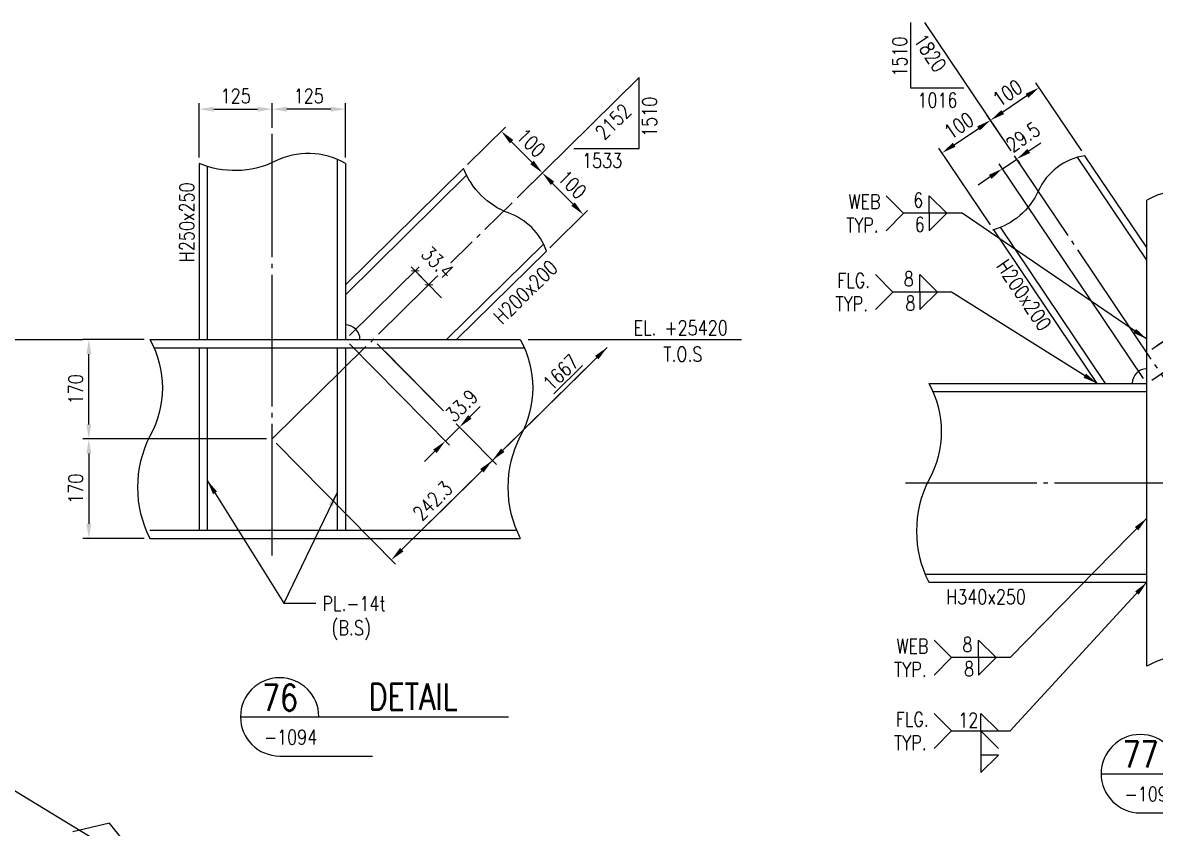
# Model space of a CAD drawing. Header units: millimetres. Extents: x 0 to 232280, y -26939 to 23794.
# Drawn here: x 154169 to 161915, y -21089 to -15579 of the extents above; entities that cross this region are included whole.
import ezdxf
from ezdxf.enums import TextEntityAlignment as Align

# ---------------------------------------------------------------- set-up
doc = ezdxf.new("R2010")
doc.units = ezdxf.units.MM
doc.header["$LTSCALE"] = 30
doc.linetypes.add('JNK-CENTER', pattern=[34, 30, -1.5, 1, -1.5])
for name, color, linetype in [('CEN-R', 1, 'JNK-CENTER'), ('CON-C', 4, 'Continuous'), ('CON-G', 3, 'Continuous'), ('CON-W', 7, 'Continuous'), ('CON-Y', 2, 'Continuous'), ('Dim-W', 7, 'Continuous'), ('TXT-Y', 2, 'Continuous')]:
    doc.layers.add(name, color=color, linetype=linetype)
doc.styles.add('ROMANS', font='ROMANS.shx', dxfattribs={"width": 0.8})
doc.styles.add('SIMPLEX', font='simplex.shx', dxfattribs={"width": 0.8})
doc.dimstyles.new('DIM40x4', dxfattribs={"dimscale": 40, "dimtxt": 2.5, "dimasz": 2.5, "dimexe": 1, "dimexo": 1, "dimgap": 1, "dimtad": 1, "dimdec": 1, "dimlfac": 0.25, "dimdsep": 46, "dimtxsty": 'SIMPLEX', "dimcen": 2.5, "dimclrd": 7, "dimclre": 7, "dimclrt": 2, "dimadec": 1, "dimazin": 2, "dimtfac": 1, "dimtdec": 1, "dimtmove": 2, "dimatfit": 3, "dimfxl": 1, "dimtfill": 1, "dimtolj": 1, "dimtzin": 0, "dimarcsym": 1})

# ---------------------------------------------------------------- blocks, each defined once
blk = doc.blocks.new('SECTITLE')
at = {"layer": 'CON-G'}
for p, q in [((-1.7, 0), (44.1, 0)), ((5, -6.7), (20.86, -6.7))]:
    blk.add_line(p, q, dxfattribs=at)
blk.add_arc((5, 0), 6.7, 0, 270, dxfattribs=at)
at = {"layer": 'CON-C', "style": 'SIMPLEX', "width": 0.8}
for tag, p in [('A', (5.06, 1.04)), ('ELEVATION', (27.83, 1.22))]:
    blk.add_attdef(tag, text='', height=4.5, dxfattribs=at).set_placement(p, align=Align.CENTER)
at = {"layer": 'CON-Y', "style": 'SIMPLEX', "width": 0.8}
blk.add_attdef('SCALE', text='', height=2.5, dxfattribs=at).set_placement((44.9, -3.72), align=Align.RIGHT)
blk.add_attdef('H0000-0000', (1.54, -4.72), '', height=2.5, dxfattribs=at)
blk = doc.blocks.new('*D4563')
at = {"layer": 'DEFPOINTS', "color": 0, "ltscale": 0.5, "transparency": 16777216}
for p in [(155875.6, -16170.9), (155875.6, -16339.1), (155375.6, -16541.9)]:
    blk.add_point(p, dxfattribs=at)
at = {"layer": 'Dim-W', "color": 7, "lineweight": -2, "ltscale": 0.5, "transparency": 16777216}
for p, q in [((155375.6, -16501.9), (155375.6, -16130.9)), ((155475.6, -16170.9), (155775.6, -16170.9)), ((155875.6, -16299.1), (155875.6, -16130.9))]:
    blk.add_line(p, q, dxfattribs=at)
at = {"layer": 'Dim-W', "color": 7, "ltscale": 0.5, "transparency": 16777216}
for points in [[(155475.6, -16154.2), (155475.6, -16187.5), (155375.6, -16170.9)], [(155775.6, -16154.2), (155775.6, -16187.5), (155875.6, -16170.9)]]:
    blk.add_solid(points, dxfattribs=at)
at = {"layer": 'Dim-W', "color": 2, "ltscale": 0.5, "transparency": 16777216, "insert": (155625.6, -16080.9), "char_height": 100, "attachment_point": 5, "style": 'SIMPLEX', "bg_fill": 3, "box_fill_scale": 1.1, "bg_fill_color": 256, "bg_fill_true_color": 13158600, "bg_fill_transparency": 0}
blk.add_mtext('\\A1;125', dxfattribs=at)
blk = doc.blocks.new('*D4564')
at = {"layer": 'DEFPOINTS', "color": 0, "ltscale": 0.5, "transparency": 16777216}
for p in [(155875.6, -16170.9), (155875.6, -16339.1), (156375.6, -16541.9)]:
    blk.add_point(p, dxfattribs=at)
at = {"layer": 'Dim-W', "color": 7, "lineweight": -2, "ltscale": 0.5, "transparency": 16777216}
for p, q in [((155875.6, -16299.1), (155875.6, -16130.9)), ((156275.6, -16170.9), (155975.6, -16170.9)), ((156375.6, -16501.9), (156375.6, -16130.9))]:
    blk.add_line(p, q, dxfattribs=at)
at = {"layer": 'Dim-W', "color": 7, "ltscale": 0.5, "transparency": 16777216}
for points in [[(155975.6, -16154.2), (155975.6, -16187.5), (155875.6, -16170.9)], [(156275.6, -16154.2), (156275.6, -16187.5), (156375.6, -16170.9)]]:
    blk.add_solid(points, dxfattribs=at)
at = {"layer": 'Dim-W', "color": 2, "ltscale": 0.5, "transparency": 16777216, "insert": (156125.6, -16080.9), "char_height": 100, "attachment_point": 5, "style": 'SIMPLEX', "bg_fill": 3, "box_fill_scale": 1.1, "bg_fill_color": 256, "bg_fill_true_color": 13158600, "bg_fill_transparency": 0}
blk.add_mtext('\\A1;125', dxfattribs=at)
blk = doc.blocks.new('*D4565')
at = {"layer": 'DEFPOINTS', "color": 0, "ltscale": 0.5, "transparency": 16777216}
for p in [(157183.5, -16576.5), (157722.8, -16606.8), (157521, -16805.6)]:
    blk.add_point(p, dxfattribs=at)
at = {"layer": 'Dim-W', "color": 7, "lineweight": -2, "ltscale": 0.5, "transparency": 16777216}
for p, q in [((157212, -16548.4), (157470.6, -16293.8)), ((157512.3, -16393.1), (157652.6, -16535.6)), ((157549.5, -16777.5), (157751.3, -16578.8))]:
    blk.add_line(p, q, dxfattribs=at)
at = {"layer": 'Dim-W', "color": 7, "ltscale": 0.5, "transparency": 16777216}
for points in [[(157524.1, -16381.4), (157500.4, -16404.8), (157442.1, -16321.9)], [(157664.5, -16523.9), (157640.7, -16547.3), (157722.8, -16606.8)]]:
    blk.add_solid(points, dxfattribs=at)
at = {"layer": 'Dim-W', "color": 2, "ltscale": 0.5, "transparency": 16777216, "insert": (157646.5, -16401.2), "char_height": 100, "attachment_point": 5, "rotation": 314.56695, "style": 'SIMPLEX', "bg_fill": 3, "box_fill_scale": 1.1, "bg_fill_color": 256, "bg_fill_true_color": 13158600, "bg_fill_transparency": 0}
blk.add_mtext('\\A1;100', dxfattribs=at)
blk = doc.blocks.new('*D4566')
at = {"layer": 'DEFPOINTS', "color": 0, "ltscale": 0.5, "transparency": 16777216}
for p in [(157722.8, -16606.8), (157521, -16805.6), (157744.9, -17146.5)]:
    blk.add_point(p, dxfattribs=at)
at = {"layer": 'Dim-W', "color": 7, "lineweight": -2, "ltscale": 0.5, "transparency": 16777216}
for p, q in [((157549.5, -16777.5), (157751.3, -16578.8)), ((157933.3, -16820.6), (157793, -16678.1)), ((157773.4, -17118.4), (158032, -16863.7))]:
    blk.add_line(p, q, dxfattribs=at)
at = {"layer": 'Dim-W', "color": 7, "ltscale": 0.5, "transparency": 16777216}
for points in [[(157804.8, -16666.4), (157781.1, -16689.8), (157722.8, -16606.8)], [(157945.2, -16808.9), (157921.4, -16832.2), (158003.5, -16891.8)]]:
    blk.add_solid(points, dxfattribs=at)
at = {"layer": 'Dim-W', "color": 2, "ltscale": 0.5, "transparency": 16777216, "insert": (157927.2, -16686.2), "char_height": 100, "attachment_point": 5, "rotation": 314.56695, "style": 'SIMPLEX', "bg_fill": 3, "box_fill_scale": 1.1, "bg_fill_color": 256, "bg_fill_true_color": 13158600, "bg_fill_transparency": 0}
blk.add_mtext('\\A1;100', dxfattribs=at)
blk = doc.blocks.new('*D4567')
at = {"layer": 'DEFPOINTS', "color": 0, "ltscale": 0.5, "transparency": 16777216}
for p in [(156566, -17746.3), (155875.6, -18426.3), (157380.7, -18573.4)]:
    blk.add_point(p, dxfattribs=at)
at = {"layer": 'Dim-W', "color": 7, "lineweight": -2, "ltscale": 0.5, "transparency": 16777216}
for p, q in [((156594.1, -17774.7), (157408.8, -18601.9)), ((155903.7, -18454.7), (156718.4, -19281.9)), ((156761.6, -19183.2), (157309.5, -18643.5))]:
    blk.add_line(p, q, dxfattribs=at)
at = {"layer": 'Dim-W', "color": 7, "ltscale": 0.5, "transparency": 16777216}
for points in [[(157297.8, -18631.7), (157321.2, -18655.4), (157380.7, -18573.4)], [(156749.9, -19171.3), (156773.3, -19195.1), (156690.3, -19253.4)]]:
    blk.add_solid(points, dxfattribs=at)
at = {"layer": 'Dim-W', "color": 2, "ltscale": 0.5, "transparency": 16777216, "insert": (156972.4, -18849.3), "char_height": 100, "attachment_point": 5, "rotation": 44.56695, "style": 'SIMPLEX', "bg_fill": 3, "box_fill_scale": 1.1, "bg_fill_color": 256, "bg_fill_true_color": 13158600, "bg_fill_transparency": 0}
blk.add_mtext('\\A1;242.3', dxfattribs=at)
blk = doc.blocks.new('*D4568')
at = {"layer": 'DEFPOINTS', "color": 0, "ltscale": 0.5, "transparency": 16777216}
for p in [(158166.1, -17799.8), (158166.1, -17799.8), (157380.7, -18573.4)]:
    blk.add_point(p, dxfattribs=at)
at = {"layer": 'Dim-W', "color": 7, "lineweight": -2, "ltscale": 0.5, "transparency": 16777216}
blk.add_line((157451.9, -18503.2), (158094.9, -17869.9), dxfattribs=at)
at = {"layer": 'Dim-W', "color": 7, "ltscale": 0.5, "transparency": 16777216}
for points in [[(158083.2, -17858.1), (158106.6, -17881.8), (158166.1, -17799.8)], [(157440.3, -18491.3), (157463.6, -18515.1), (157380.7, -18573.4)]]:
    blk.add_solid(points, dxfattribs=at)
at = {"layer": 'Dim-W', "color": 2, "ltscale": 0.5, "transparency": 16777216, "insert": (157849.5, -17971.3), "char_height": 100, "attachment_point": 5, "rotation": 44.56695, "style": 'SIMPLEX', "bg_fill": 3, "box_fill_scale": 1.1, "bg_fill_color": 256, "bg_fill_true_color": 13158600, "bg_fill_transparency": 0}
blk.add_mtext('\\A1;\\L1667', dxfattribs=at)
blk = doc.blocks.new('*D4569')
at = {"layer": 'DEFPOINTS', "color": 0, "ltscale": 0.5, "transparency": 16777216}
for p in [(156375.6, -17746.3), (156621.2, -17802.3)]:
    blk.add_point(p, dxfattribs=at)
at = {"layer": 'Dim-W', "color": 7, "lineweight": -2, "ltscale": 0.5, "transparency": 16777216}
for p, q in [((156403.7, -17774.7), (157087.6, -18469.1)), ((156649.2, -17830.7), (157184.2, -18373.9)), ((157227.4, -18275.2), (157298.6, -18205)), ((156988.3, -18510.7), (156917, -18580.9))]:
    blk.add_line(p, q, dxfattribs=at)
at = {"layer": 'Dim-W', "color": 7, "ltscale": 0.5, "transparency": 16777216}
blk.add_solid([(156976.6, -18498.9), (157000, -18522.6), (157059.5, -18440.6)], dxfattribs=at)
at = {"layer": 'Dim-W', "color": 2, "ltscale": 0.5, "transparency": 16777216, "insert": (157170.5, -18198), "char_height": 100, "attachment_point": 5, "rotation": 44.56695, "style": 'SIMPLEX', "bg_fill": 3, "box_fill_scale": 1.1, "bg_fill_color": 256, "bg_fill_true_color": 13158600, "bg_fill_transparency": 0}
blk.add_mtext('\\A1;33.9', dxfattribs=at)
at = {"layer": 'DEFPOINTS', "color": 0, "ltscale": 0.5, "transparency": 16777216}
blk.add_point((157156.1, -18345.4), dxfattribs=at)
at = {"layer": 'Dim-W', "color": 7, "lineweight": -2, "ltscale": 0.5, "transparency": 16777216}
blk.add_line((157059.5, -18440.6), (157156.1, -18345.4), dxfattribs=at)
at = {"layer": 'Dim-W', "color": 7, "ltscale": 0.5, "transparency": 16777216}
blk.add_solid([(157215.7, -18263.3), (157239.1, -18287.1), (157156.1, -18345.4)], dxfattribs=at)
blk = doc.blocks.new('_ArchTick')
at = {"color": 0, "linetype": 'ByBlock', "const_width": 0.15}
blk.add_lwpolyline([(-0.5, -0.5), (0.5, 0.5)], dxfattribs=at)
blk = doc.blocks.new('*D4570')
at = {"layer": 'DEFPOINTS', "color": 0, "ltscale": 0.5, "transparency": 16777216}
blk.add_point((156375.6, -17746.3), dxfattribs=at)
at = {"layer": 'Dim-W', "color": 7, "lineweight": -2, "ltscale": 0.5, "transparency": 16777216}
for p, q in [((156404.1, -17718.2), (156881.1, -17248.4)), ((156852.6, -17276.4), (156946.3, -17371.6))]:
    blk.add_line(p, q, dxfattribs=at)
at = {"layer": 'Dim-W', "color": 2, "ltscale": 0.5, "transparency": 16777216, "insert": (157006.3, -17218.8), "char_height": 100, "attachment_point": 5, "rotation": 314.56695, "style": 'SIMPLEX', "bg_fill": 3, "box_fill_scale": 1.1, "bg_fill_color": 256, "bg_fill_true_color": 13158600, "bg_fill_transparency": 0}
blk.add_mtext('\\A1;33.4', dxfattribs=at)
at = {"layer": 'DEFPOINTS', "color": 0, "ltscale": 0.5, "transparency": 16777216}
blk.add_point((156946.3, -17371.6), dxfattribs=at)
blk.add_point((156946.3, -17371.6), dxfattribs=at)
at = {"layer": 'Dim-W', "color": 7, "lineweight": -2, "ltscale": 0.5, "transparency": 16777216, "xscale": 40, "yscale": 40, "zscale": 40}
for p, rotation in [((156852.6, -17276.4), 134.5669478031466), ((156946.3, -17371.6), 314.5669478031466)]:
    blk.add_blockref('_ArchTick', p, dxfattribs=dict(at, rotation=rotation))
blk = doc.blocks.new('*D4573')
at = {"layer": 'DEFPOINTS', "color": 0, "ltscale": 0.5, "transparency": 16777216}
for p in [(154621.6, -17746.3), (155039.1, -17746.3), (155875.6, -18426.3)]:
    blk.add_point(p, dxfattribs=at)
at = {"layer": 'Dim-W', "color": 7, "lineweight": -2, "ltscale": 0.5, "transparency": 16777216}
for p, q in [((154999.1, -17746.3), (154581.6, -17746.3)), ((154621.6, -18326.3), (154621.6, -17846.3)), ((155835.6, -18426.3), (154581.6, -18426.3))]:
    blk.add_line(p, q, dxfattribs=at)
at = {"layer": 'Dim-W', "color": 7, "ltscale": 0.5, "transparency": 16777216}
for points in [[(154604.9, -17846.3), (154638.3, -17846.3), (154621.6, -17746.3)], [(154604.9, -18326.3), (154638.3, -18326.3), (154621.6, -18426.3)]]:
    blk.add_solid(points, dxfattribs=at)
at = {"layer": 'Dim-W', "color": 2, "ltscale": 0.5, "transparency": 16777216, "insert": (154531.6, -18086.3), "char_height": 100, "attachment_point": 5, "rotation": 90, "style": 'SIMPLEX', "bg_fill": 3, "box_fill_scale": 1.1, "bg_fill_color": 256, "bg_fill_true_color": 13158600, "bg_fill_transparency": 0}
blk.add_mtext('\\A1;170', dxfattribs=at)
blk = doc.blocks.new('*D4574')
at = {"layer": 'DEFPOINTS', "color": 0, "ltscale": 0.5, "transparency": 16777216}
for p in [(155875.6, -18426.3), (154621.6, -19106.3), (155039.1, -19106.3)]:
    blk.add_point(p, dxfattribs=at)
at = {"layer": 'Dim-W', "color": 7, "lineweight": -2, "ltscale": 0.5, "transparency": 16777216}
for p, q in [((155835.6, -18426.3), (154581.6, -18426.3)), ((154621.6, -18526.3), (154621.6, -19006.3)), ((154999.1, -19106.3), (154581.6, -19106.3))]:
    blk.add_line(p, q, dxfattribs=at)
at = {"layer": 'Dim-W', "color": 7, "ltscale": 0.5, "transparency": 16777216}
for points in [[(154604.9, -18526.3), (154638.3, -18526.3), (154621.6, -18426.3)], [(154604.9, -19006.3), (154638.3, -19006.3), (154621.6, -19106.3)]]:
    blk.add_solid(points, dxfattribs=at)
at = {"layer": 'Dim-W', "color": 2, "ltscale": 0.5, "transparency": 16777216, "insert": (154531.6, -18766.3), "char_height": 100, "attachment_point": 5, "rotation": 90, "style": 'SIMPLEX', "bg_fill": 3, "box_fill_scale": 1.1, "bg_fill_color": 256, "bg_fill_true_color": 13158600, "bg_fill_transparency": 0}
blk.add_mtext('\\A1;170', dxfattribs=at)
blk = doc.blocks.new('*D4469')
at = {"layer": 'DEFPOINTS', "color": 0, "ltscale": 0.5, "transparency": 16777216}
for p in [(164076.7, -17636), (161856.4, -17834.5), (162456.4, -18726.2)]:
    blk.add_point(p, dxfattribs=at)
at = {"layer": 'Dim-W', "color": 7, "lineweight": -2, "ltscale": 0.5, "transparency": 16777216}
for p, q in [((161889.6, -17812.2), (163509.9, -16722)), ((163532.5, -16827.3), (164020.9, -17553.1)), ((162489.6, -18703.9), (164109.9, -17613.7))]:
    blk.add_line(p, q, dxfattribs=at)
at = {"layer": 'Dim-W', "color": 7, "ltscale": 0.5, "transparency": 16777216}
for points in [[(163546.4, -16818), (163518.7, -16836.6), (163476.7, -16744.3)], [(164034.7, -17543.8), (164007.1, -17562.4), (164076.7, -17636)]]:
    blk.add_solid(points, dxfattribs=at)
at = {"layer": 'Dim-W', "color": 2, "ltscale": 0.5, "transparency": 16777216, "insert": (163851.4, -17139.9), "char_height": 100, "attachment_point": 5, "rotation": 303.93455, "style": 'SIMPLEX', "bg_fill": 3, "box_fill_scale": 1.1, "bg_fill_color": 256, "bg_fill_true_color": 13158600, "bg_fill_transparency": 0}
blk.add_mtext('\\A1;268.7', dxfattribs=at)
blk = doc.blocks.new('*D4470')
at = {"layer": 'DEFPOINTS', "color": 0, "ltscale": 0.5, "transparency": 16777216}
for p in [(163211.2, -16922.9), (161889.6, -17812.2), (161856.4, -18046.2)]:
    blk.add_point(p, dxfattribs=at)
at = {"layer": 'Dim-W', "color": 7, "lineweight": -2, "ltscale": 0.5, "transparency": 16777216}
for p, q in [((163155.4, -16840), (163099.6, -16757)), ((161922.8, -17789.8), (163244.4, -16900.6)), ((161889.6, -18023.9), (163342.5, -17046.4)), ((163365.1, -17151.7), (163420.9, -17234.6))]:
    blk.add_line(p, q, dxfattribs=at)
at = {"layer": 'Dim-W', "color": 7, "ltscale": 0.5, "transparency": 16777216}
blk.add_solid([(163169.2, -16830.7), (163141.6, -16849.3), (163211.2, -16922.9)], dxfattribs=at)
at = {"layer": 'Dim-W', "color": 2, "ltscale": 0.5, "transparency": 16777216, "insert": (163384.7, -16912.1), "char_height": 100, "attachment_point": 5, "rotation": 303.93455, "style": 'SIMPLEX', "bg_fill": 3, "box_fill_scale": 1.1, "bg_fill_color": 256, "bg_fill_true_color": 13158600, "bg_fill_transparency": 0}
blk.add_mtext('\\A1;43.9', dxfattribs=at)
at = {"layer": 'Dim-W', "color": 7, "lineweight": -2, "ltscale": 0.5, "transparency": 16777216}
blk.add_line((163309.3, -17068.7), (163211.2, -16922.9), dxfattribs=at)
at = {"layer": 'Dim-W', "color": 7, "ltscale": 0.5, "transparency": 16777216}
blk.add_solid([(163378.9, -17142.4), (163351.3, -17161), (163309.3, -17068.7)], dxfattribs=at)
blk = doc.blocks.new('*D4472')
at = {"layer": 'DEFPOINTS', "color": 0, "ltscale": 0.5, "transparency": 16777216}
blk.add_point((161856.4, -18046.2), dxfattribs=at)
at = {"layer": 'Dim-W', "color": 7, "lineweight": -2, "ltscale": 0.5, "transparency": 16777216}
for p, q in [((161049.7, -16456.3), (161132.6, -16400.5)), ((161834.1, -18013), (160846.3, -16544.9)), ((160973.5, -16522.2), (160989, -16545.3)), ((160785.7, -16633.9), (160702.7, -16689.8))]:
    blk.add_line(p, q, dxfattribs=at)
at = {"layer": 'Dim-W', "color": 7, "ltscale": 0.5, "transparency": 16777216}
blk.add_solid([(160776.4, -16620.1), (160795, -16647.8), (160868.6, -16578.1)], dxfattribs=at)
at = {"layer": 'Dim-W', "color": 2, "ltscale": 0.5, "transparency": 16777216, "insert": (161009.9, -16361.2), "char_height": 100, "attachment_point": 5, "rotation": 33.93455, "style": 'SIMPLEX', "bg_fill": 3, "box_fill_scale": 1.1, "bg_fill_color": 256, "bg_fill_true_color": 13158600, "bg_fill_transparency": 0}
blk.add_mtext('\\A1;29.5', dxfattribs=at)
at = {"layer": 'DEFPOINTS', "color": 0, "ltscale": 0.5, "transparency": 16777216}
for p in [(160951.1, -16489), (160966.7, -16512.1)]:
    blk.add_point(p, dxfattribs=at)
at = {"layer": 'Dim-W', "color": 7, "lineweight": -2, "ltscale": 0.5, "transparency": 16777216}
blk.add_line((160868.6, -16578.1), (160966.7, -16512.1), dxfattribs=at)
at = {"layer": 'Dim-W', "color": 7, "ltscale": 0.5, "transparency": 16777216}
blk.add_solid([(161040.4, -16442.5), (161059, -16470.1), (160966.7, -16512.1)], dxfattribs=at)
blk = doc.blocks.new('weld-sy8')
blk.add_lwpolyline([(3.2, -3.2), (0, 0), (0, -7.6), (3.2, -4.4), (0, -4.4)])
blk = doc.blocks.new('*D4478')
at = {"layer": 'DEFPOINTS', "color": 0, "ltscale": 0.5, "transparency": 16777216}
for p in [(160788.1, -16246.6), (160951.1, -16489), (160809.7, -16995.4)]:
    blk.add_point(p, dxfattribs=at)
at = {"layer": 'Dim-W', "color": 7, "lineweight": -2, "ltscale": 0.5, "transparency": 16777216}
for p, q in [((160928.8, -16455.8), (160765.7, -16213.4)), ((160539.2, -16414.1), (160705.1, -16302.5)), ((160787.4, -16962.2), (160433.9, -16436.7))]:
    blk.add_line(p, q, dxfattribs=at)
at = {"layer": 'Dim-W', "color": 7, "ltscale": 0.5, "transparency": 16777216}
for points in [[(160695.8, -16288.6), (160714.4, -16316.3), (160788.1, -16246.6)], [(160529.9, -16400.3), (160548.5, -16427.9), (160456.2, -16469.9)]]:
    blk.add_solid(points, dxfattribs=at)
at = {"layer": 'Dim-W', "color": 2, "ltscale": 0.5, "transparency": 16777216, "insert": (160571.9, -16283.6), "char_height": 100, "attachment_point": 5, "rotation": 33.93455, "style": 'SIMPLEX', "bg_fill": 3, "box_fill_scale": 1.1, "bg_fill_color": 256, "bg_fill_true_color": 13158600, "bg_fill_transparency": 0}
blk.add_mtext('\\A1;100', dxfattribs=at)
blk = doc.blocks.new('*D4479')
at = {"layer": 'DEFPOINTS', "color": 0, "ltscale": 0.5, "transparency": 16777216}
for p in [(160788.1, -16246.6), (160951.1, -16489), (161433.3, -16489)]:
    blk.add_point(p, dxfattribs=at)
at = {"layer": 'Dim-W', "color": 7, "lineweight": -2, "ltscale": 0.5, "transparency": 16777216}
for p, q in [((161410.9, -16455.8), (161097.6, -15990.1)), ((161037, -16079.2), (160871, -16190.8)), ((160928.8, -16455.8), (160765.7, -16213.4))]:
    blk.add_line(p, q, dxfattribs=at)
at = {"layer": 'Dim-W', "color": 7, "ltscale": 0.5, "transparency": 16777216}
for points in [[(161027.7, -16065.3), (161046.3, -16093), (161119.9, -16023.3)], [(160861.7, -16177), (160880.3, -16204.6), (160788.1, -16246.6)]]:
    blk.add_solid(points, dxfattribs=at)
at = {"layer": 'Dim-W', "color": 2, "ltscale": 0.5, "transparency": 16777216, "insert": (160903.8, -16060.3), "char_height": 100, "attachment_point": 5, "rotation": 33.93455, "style": 'SIMPLEX', "bg_fill": 3, "box_fill_scale": 1.1, "bg_fill_color": 256, "bg_fill_true_color": 13158600, "bg_fill_transparency": 0}
blk.add_mtext('\\A1;100', dxfattribs=at)

msp = doc.modelspace()

# ---------------------------------------------------------------- linework, layer by layer
for p, q in [((160368.79, -16882.69), (160368.79, -16762.69)), ((160368.79, -16762.69), (160488.79, -16882.69)), ((160368.79, -16882.69), (160368.79, -17002.69)), ((160368.79, -17002.69), (160488.79, -16882.69)), ((160304.5, -17421.33), (160304.5, -17301.33)), ((160304.5, -17301.33), (160424.5, -17421.33)), ((160304.5, -17421.33), (160304.5, -17541.33)), ((160304.5, -17541.33), (160424.5, -17421.33)), ((160705.51, -19921.81), (160705.51, -19801.81)), ((160705.51, -19801.81), (160825.51, -19921.81)), ((160705.51, -19921.81), (160705.51, -20041.81)), ((160705.51, -20041.81), (160825.51, -19921.81)), ((160721.21, -20422.7), (160721.21, -20302.7)), ((160721.21, -20302.7), (160841.21, -20422.7))]:
    msp.add_line(p, q)
at = {"layer": 'CEN-R'}
for p, q in [((155875.64, -19223.54), (155875.64, -16339.1)), ((162456.45, -18726.23), (160951.14, -16489.01)), ((160205.18, -18726.23), (163056.45, -18726.23))]:
    msp.add_line(p, q, dxfattribs=at)
at = {"layer": 'CON-C'}
msp.add_lwpolyline([(151658.22, -20607.82), (153744.41, -20607.82), (155033.48, -21391.98), (154763.47, -21054.34), (154511.35, -21112.91)], dxfattribs=at)
at = {"layer": 'CON-G'}
for p, q in [((161856.45, -17117.97), (161433.26, -16489.01)), ((155375.64, -16541.86), (155375.64, -17746.25)), ((155431.64, -16562.31), (155431.64, -17746.25)), ((156319.64, -16513.9), (156319.64, -17746.25)), ((156375.64, -16541.86), (156375.64, -17746.25)), ((161856.45, -17203.95), (161382.7, -16499.85)), ((161856.45, -19979.26), (161856.45, -16793.17)), ((161516.8, -18046.23), (160809.73, -16995.38)), ((161574.65, -18046.23), (160856.46, -16978.84)), ((155039.09, -17746.25), (157571.62, -17746.25)), ((155066.77, -17802.25), (157599.3, -17802.25)), ((155375.64, -17802.25), (155375.64, -19050.25)), ((155431.64, -17802.25), (155431.64, -19050.25)), ((156319.64, -17802.25), (156319.64, -19050.25)), ((156375.64, -17802.25), (156375.64, -19050.25)), ((160365.79, -18046.23), (161856.45, -18046.23)), ((160393.47, -18102.23), (161856.45, -18102.23)), ((155039.09, -19050.25), (157545.71, -19050.25)), ((155039.09, -19106.25), (157571.62, -19106.25)), ((160339.89, -19350.23), (161856.45, -19350.23)), ((160365.79, -19406.23), (161856.45, -19406.23))]:
    msp.add_line(p, q, dxfattribs=at)
for centre, start, end in [((156375.64, -17746.25), 0, 90), ((161856.45, -18046.23), 90, 180)]:
    msp.add_arc(centre, 100, start, end, dxfattribs=at)
at = {"layer": 'CON-W'}
for p, q in [((160073.42, -16762.69), (160193.42, -16882.69)), ((160193.42, -16882.69), (160073.42, -17002.69)), ((160593.42, -16882.69), (160193.42, -16882.69)), ((160000.21, -17301.33), (160120.21, -17421.33)), ((160120.21, -17421.33), (160000.21, -17541.33)), ((160520.21, -17421.33), (160120.21, -17421.33)), ((160401.21, -19801.81), (160521.21, -19921.81)), ((160521.21, -19921.81), (160401.21, -20041.81)), ((160921.21, -19921.81), (160521.21, -19921.81)), ((160401.21, -20302.7), (160521.21, -20422.7)), ((160521.21, -20422.7), (160401.21, -20542.7)), ((160521.21, -20422.7), (160921.21, -20422.7))]:
    msp.add_line(p, q, dxfattribs=at)
for points in [[(156375.64, -16541.86, 0.2550891), (155891.79, -16529.51, -0.2138448), (155375.64, -16541.86, -0.2415798)], [(161433.26, -16489.01, 0.2550891), (161114.5, -16730.66, -0.2205751), (160801.68, -16997.7, -0.2415798)], [(157750.31, -17141.16, 0.2321747), (157490.24, -16880.9, -0.20995), (157183.55, -16576.51)], [(163056.45, -16793.17, -0.2579286), (162456.45, -16793.17, 0.2550891), (161856.45, -16793.17)], [(155039.09, -17746.25, -0.2579286), (155039.09, -18406.25, 0.2412572), (155039.09, -19106.25)], [(157571.62, -17746.25, -0.2579286), (157571.62, -18406.25, 0.2412572), (157571.62, -19106.25)], [(160365.79, -18046.23, -0.2579286), (160365.79, -18706.23, 0.2412572), (160365.79, -19406.23)], [(163056.45, -19979.26, -0.2579286), (162456.45, -19979.26, 0.2550891), (161856.45, -19979.26)]]:
    msp.add_lwpolyline(points, format="xyb", dxfattribs=at)
at = {"layer": 'Dim-W', "ltscale": 0.5}
for p, q in [((156825.09, -17248.51), (157034.07, -17460.67)), ((156945.5, -19002.05), (158166.1, -17799.76)), ((157625.68, -17746.25), (159084.51, -17746.25)), ((155955.79, -19548.61), (156174.27, -19548.61))]:
    msp.add_line(p, q, dxfattribs=at)
msp.add_lwpolyline([(160604.52, -16027.73), (160242.02, -16027.73), (160242.02, -15579.2)], dxfattribs=at)

# ---------------------------------------------------------------- block references
at = {"layer": 'CON-W'}
ref = msp.add_blockref('SECTITLE', (155726.56, -20326.82), dxfattribs=dict(at, xscale=40, yscale=40, zscale=40))
ref.add_attrib('H0000-0000', '-1094', (155819.77, -20515.62), dxfattribs={"layer": 'CON-Y', "height": 100, "style": 'SIMPLEX', "width": 0.8})
ref.add_attrib('A', '76', dxfattribs={"layer": 'CON-C', "height": 180, "style": 'SIMPLEX', "width": 0.8}).set_placement((155928.96, -20285.22), align=Align.CENTER)
ref.add_attrib('ELEVATION', 'DETAIL', dxfattribs={"layer": 'CON-C', "height": 180, "style": 'SIMPLEX', "width": 0.8}).set_placement((156839.76, -20278.02), align=Align.CENTER)
at = {"layer": 'CON-W', "xscale": 37.5, "yscale": 37.5, "zscale": 37.5}
msp.add_blockref('weld-sy8', (160721.21, -20422.7), dxfattribs=at)
at = {"layer": 'CON-W'}
ref = msp.add_blockref('SECTITLE', (161611.6, -20715.41), dxfattribs=dict(at, xscale=40, yscale=40, zscale=40))
ref.add_attrib('H0000-0000', '-1094', (161704.81, -20904.21), dxfattribs={"layer": 'CON-Y', "height": 100, "style": 'SIMPLEX', "width": 0.8})
ref.add_attrib('A', '77', dxfattribs={"layer": 'CON-C', "height": 180, "style": 'SIMPLEX', "width": 0.8}).set_placement((161814, -20673.81), align=Align.CENTER)
ref.add_attrib('ELEVATION', 'DETAIL', dxfattribs={"layer": 'CON-C', "height": 180, "style": 'SIMPLEX', "width": 0.8}).set_placement((162724.8, -20666.61), align=Align.CENTER)

# ---------------------------------------------------------------- texts
at = {"layer": 'CON-W', "color": 2, "style": 'SIMPLEX', "width": 0.8}
for s, p in [('6', (160258.79, -16842.69)), ('6', (160269.8, -17009.07)), ('8', (160194.5, -17381.33)), ('8', (160205.51, -17547.72)), ('8', (160595.51, -19881.81)), ('8', (160606.52, -20048.2)), ('12', (160567.09, -20398.55))]:
    msp.add_text(s, height=100, dxfattribs=at).set_placement(p)
at = {"layer": 'CON-Y', "style": 'SIMPLEX', "width": 0.8}
for p in [(160216.57, -15948.5), (158506.51, -16360.34)]:
    msp.add_text('1510', height=100, rotation=90, dxfattribs=at).set_placement(p)
for s, p in [('EL. +25420', (158346.24, -17716.41)), ('T.O.S', (158550.19, -17895.99)), ('H340x250', (160484.7, -19555.41))]:
    msp.add_text(s, height=100, dxfattribs=at).set_placement(p)
msp.add_text('PL.-14t', height=100, dxfattribs=at).set_placement((156434.43, -19602.21), align=Align.CENTER)
at = {"layer": 'Dim-W', "color": 2, "style": 'SIMPLEX', "width": 0.8}
msp.add_text('H200x200', height=100, rotation=44.566948, dxfattribs=at).set_placement((157448.19, -17648.08))
at = {"layer": 'Dim-W', "color": 2, "insert": (160375.08, -15785.81), "char_height": 100, "attachment_point": 5, "rotation": 303.934547, "style": 'SIMPLEX'}
msp.add_mtext('1820', dxfattribs=at)
at = {"layer": 'Dim-W', "color": 2, "ltscale": 0.5, "insert": (158207.77, -16256.32), "char_height": 100, "attachment_point": 5, "rotation": 44.566948, "style": 'SIMPLEX'}
msp.add_mtext('2152', dxfattribs=at)
at = {"layer": 'TXT-Y', "color": 2, "style": 'SIMPLEX', "width": 0.8}
msp.add_text('H250x250', height=100, rotation=90, dxfattribs=at).set_placement((155341.65, -17216.54))
at = {"layer": 'TXT-Y', "width": 0.8}
for s, style, p in [('WEB', 'SIMPLEX', (159815.85, -16803.49)), ('TYP.', 'SIMPLEX', (159800.61, -16963.49)), ('FLG.', 'SIMPLEX', (159738.83, -17342.13)), ('TYP.', 'SIMPLEX', (159727.4, -17502.13)), ('(B.S)', 'ROMANS', (156279.82, -19717.59)), ('WEB', 'SIMPLEX', (160143.64, -19842.61)), ('TYP.', 'SIMPLEX', (160128.41, -20002.61)), ('FLG.', 'SIMPLEX', (160139.83, -20343.5)), ('TYP.', 'SIMPLEX', (160128.41, -20503.5))]:
    msp.add_text(s, height=100, dxfattribs=dict(at, style=style)).set_placement(p, align=Align.MIDDLE_LEFT)

# ---------------------------------------------------------------- leaders
at = {"layer": 'CON-W'}
for points in [[(155431.64, -18709.98), (155955.79, -19548.61)], [(156319.64, -18791.97), (155955.79, -19548.61)], [(161856.45, -18968.13), (160921.21, -19921.81)], [(161856.45, -19406.23), (160921.21, -20422.7)]]:
    msp.add_leader(points, dimstyle='DIM40x4', dxfattribs=at)

# ---------------------------------------------------------------- next in the draw order: dimensions: what is measured, and where the dimension line sits
at = {"layer": 'Dim-W', "ltscale": 0.5}
dim = msp.add_linear_dim(base=(155875.64, -16170.88), p1=(155375.64, -16541.86), p2=(155875.64, -16339.1), dimstyle='DIM40x4', dxfattribs=at)
dim.commit()
dim.dimension.update_dxf_attribs({"geometry": '*D4563', "text_midpoint": (155625.64, -16080.88)})
for base, p1, p2, angle, picture, middle in [((157722.78, -16606.82), (157183.55, -16576.51), (157521.01, -16805.57), 314.566948, '*D4565', (157646.55, -16401.18)), ((164076.72, -17636.04), (161856.45, -17834.5), (162456.45, -18726.23), 303.934547, '*D4469', (163851.39, -17139.93))]:
    dim = msp.add_linear_dim(base=base, p1=p1, p2=p2, angle=angle, dimstyle='DIM40x4', dxfattribs=at)
    dim.commit()
    dim.dimension.update_dxf_attribs({"geometry": picture, "text_midpoint": middle})

# ---------------------------------------------------------------- next in the draw order: linework, layer by layer
at = {"layer": 'CON-G'}
msp.add_line((156375.64, -17439.67), (157204.56, -16623.19), dxfattribs=at)

# ---------------------------------------------------------------- next in the draw order: dimensions: what is measured, and where the dimension line sits
at = {"layer": 'Dim-W', "ltscale": 0.5}
for base, p1, p2, angle, picture, middle in [((155875.64, -16170.88), (156375.64, -16541.86), (155875.64, -16339.1), 180, '*D4564', (156125.64, -16080.88)), ((157722.78, -16606.82), (157744.94, -17146.45), (157521.01, -16805.57), 134.566948, '*D4566', (157927.25, -16686.15)), ((163211.22, -16922.94), (161856.45, -18046.23), (161889.63, -17812.17), 303.934547, '*D4470', (163384.7, -16912.08))]:
    dim = msp.add_linear_dim(base=base, p1=p1, p2=p2, angle=angle, dimstyle='DIM40x4', dxfattribs=at)
    dim.commit()
    dim.dimension.update_dxf_attribs({"geometry": picture, "text_midpoint": middle})

# ---------------------------------------------------------------- next in the draw order: linework, layer by layer
at = {"layer": 'CEN-R'}
msp.add_line((155875.64, -18426.25), (157516.09, -16810.42), dxfattribs=at)
at = {"layer": 'CON-G'}
for p, q in [((156375.64, -17372.3), (157183.55, -16576.51)), ((157067.6, -17746.25), (157730.56, -17093.24)), ((157136, -17746.25), (157750.31, -17141.16))]:
    msp.add_line(p, q, dxfattribs=at)
at = {"layer": 'Dim-W', "ltscale": 0.5}
msp.add_lwpolyline([(157938.2, -16439.57), (158384.88, -16439.57), (158384.88, -15954.66), (157573.66, -16753.71)], dxfattribs=at)

# ---------------------------------------------------------------- next in the draw order: texts
at = {"layer": 'CON-Y', "style": 'SIMPLEX', "width": 0.8}
msp.add_text('1533', height=100, dxfattribs=at).set_placement((157994.63, -16571.63))

# ---------------------------------------------------------------- next in the draw order: dimensions: what is measured, and where the dimension line sits
at = {"layer": 'Dim-W', "ltscale": 0.5}
dim = msp.add_linear_dim(base=(160966.7, -16512.13), p1=(161856.45, -18046.23), p2=(160951.14, -16489.01), angle=33.934547, dimstyle='DIM40x4', dxfattribs=at)
dim.commit()
dim.dimension.update_dxf_attribs({"geometry": '*D4472', "text_midpoint": (161009.9, -16361.16), "dimtype": 160})

# ---------------------------------------------------------------- next in the draw order: linework, layer by layer
msp.add_line((160928.81, -16455.83), (160338.97, -15579.2), dxfattribs=at)

# ---------------------------------------------------------------- next in the draw order: texts
at = {"layer": 'Dim-W', "color": 2, "style": 'SIMPLEX', "width": 0.8}
msp.add_text('H200x200', height=100, rotation=303.934547, dxfattribs=at).set_placement((160822.67, -17244.36))

# ---------------------------------------------------------------- next in the draw order: dimensions: what is measured, and where the dimension line sits
at = {"layer": 'Dim-W', "ltscale": 0.5}
dim = msp.add_linear_dim(base=(157380.71, -18573.37), p1=(155875.64, -18426.25), p2=(156565.99, -17746.25), angle=44.566948, dimstyle='DIM40x4', dxfattribs=at)
dim.commit()
dim.dimension.update_dxf_attribs({"geometry": '*D4567', "text_midpoint": (156972.37, -18849.25)})

# ---------------------------------------------------------------- next in the draw order: leaders
at = {"layer": 'CON-W'}
for points in [[(161856.45, -17743.06), (160593.42, -16882.69)], [(161516.8, -18046.23), (160520.21, -17421.33)]]:
    msp.add_leader(points, dimstyle='DIM40x4', dxfattribs=at)

# ---------------------------------------------------------------- next in the draw order: dimensions: what is measured, and where the dimension line sits
at = {"layer": 'Dim-W', "ltscale": 0.5}
for base, p1, p2, angle, picture, middle in [((160788.06, -16246.63), (160809.73, -16995.38), (160951.14, -16489.01), 33.934547, '*D4478', (160571.88, -16283.61)), ((154621.6, -17746.25), (155875.64, -18426.25), (155039.09, -17746.25), 90, '*D4573', (154531.6, -18086.25))]:
    dim = msp.add_linear_dim(base=base, p1=p1, p2=p2, angle=angle, dimstyle='DIM40x4', dxfattribs=at)
    dim.commit()
    dim.dimension.update_dxf_attribs({"geometry": picture, "text_midpoint": middle})
dim = msp.add_linear_dim(base=(157156.15, -18345.4), p1=(156375.64, -17746.25), p2=(156621.15, -17802.25), angle=44.566948, dimstyle='DIM40x4', dxfattribs=at)
dim.commit()
dim.dimension.update_dxf_attribs({"geometry": '*D4569', "text_midpoint": (157170.49, -18198.04), "dimtype": 160})
dim = msp.add_linear_dim(base=(158166.1, -17799.76), p1=(157380.71, -18573.37), p2=(158166.1, -17799.76), angle=44.566948, text='%%u1667', dimstyle='DIM40x4', dxfattribs=at)
dim.commit()
dim.dimension.update_dxf_attribs({"geometry": '*D4568', "text_midpoint": (157849.46, -17971.29), "dimtype": 160})

# ---------------------------------------------------------------- next in the draw order: linework, layer by layer
msp.add_line((154057.2, -17746.25), (154581.6, -17746.25), dxfattribs=at)

# ---------------------------------------------------------------- next in the draw order: texts
at = {"layer": 'CON-Y', "style": 'SIMPLEX', "width": 0.8}
msp.add_text('1016', height=100, dxfattribs=at).set_placement((160287.44, -16159.79))

# ---------------------------------------------------------------- next in the draw order: dimensions: what is measured, and where the dimension line sits
at = {"layer": 'Dim-W', "ltscale": 0.5}
for base, p1, p2, angle, picture, middle in [((160788.06, -16246.63), (161433.26, -16489.01), (160951.14, -16489.01), 213.934547, '*D4479', (160903.75, -16060.31)), ((154621.6, -19106.25), (155875.64, -18426.25), (155039.09, -19106.25), 270, '*D4574', (154531.6, -18766.25))]:
    dim = msp.add_linear_dim(base=base, p1=p1, p2=p2, angle=angle, dimstyle='DIM40x4', dxfattribs=at)
    dim.commit()
    dim.dimension.update_dxf_attribs({"geometry": picture, "text_midpoint": middle})
dim = msp.add_linear_dim(base=(156946.34, -17371.61), p1=(156375.64, -17746.25), p2=(156946.34, -17371.61), angle=314.566948, dimstyle='DIM40x4', override={"dimasz": 1, "dimblk1": 'ArchTick', "dimblk2": 'ArchTick', "dimsah": 1}, dxfattribs=at)
dim.commit()
dim.dimension.update_dxf_attribs({"geometry": '*D4570', "text_midpoint": (157006.34, -17218.76)})

doc.saveas('drawing.dxf')
